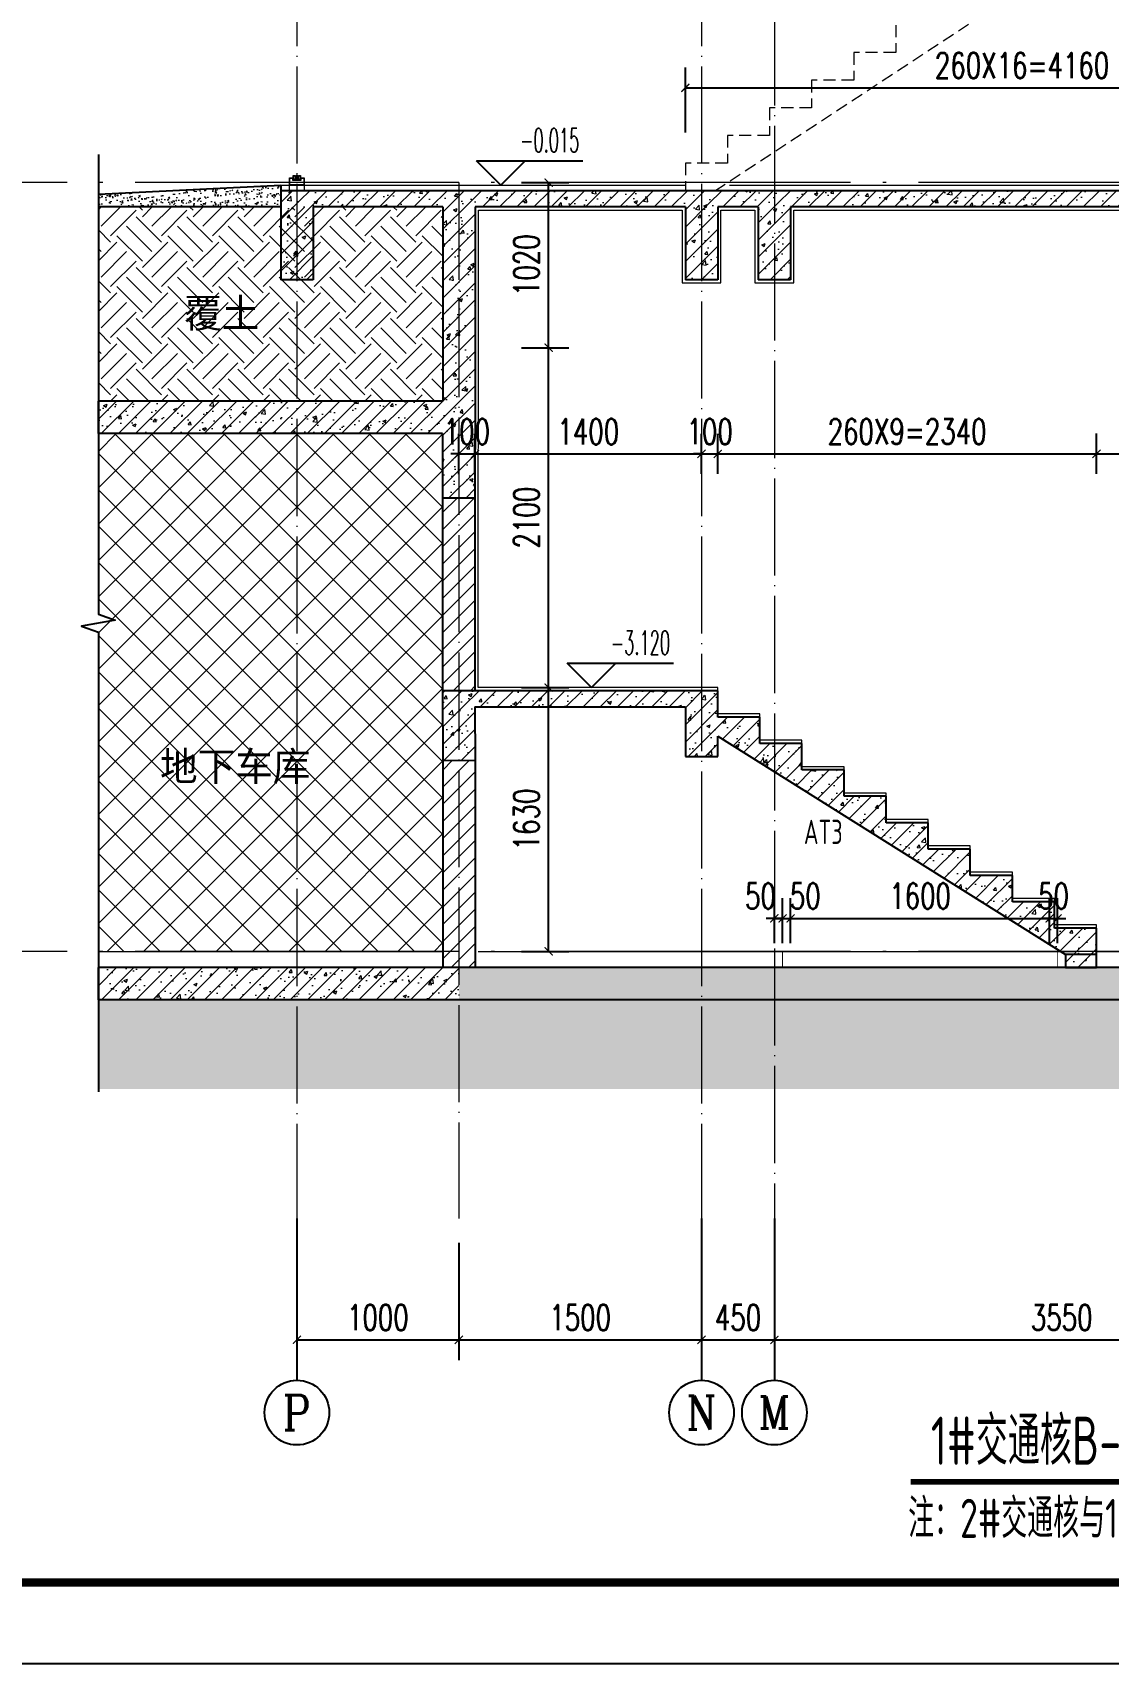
# Model space of a CAD drawing. Extents: x -812054 to 22247, y -644080 to 1003627.
# Drawn here: x -136584 to -129937, y -196170 to -186094 of the extents above; entities that cross this region are included whole.
import ezdxf
from ezdxf.enums import TextEntityAlignment as Align

# ---------------------------------------------------------------- set-up
doc = ezdxf.new("R2010")
doc.units = 0
doc.header["$LTSCALE"] = 1000
for name, pattern in [('#P_--_20B1_001_t3$0$DASH', [0.35, 0.25, -0.1]), ('DOTE', [2.42, 2, -0.2, 0.02, -0.2]), ('HIDDEN', [0.375, 0.25, -0.125])]:
    doc.linetypes.add(name, pattern=pattern)
doc.layers.get('0').update_dxf_attribs({"linetype": 'CONTINUOUS'})
doc.layers.get('DEFPOINTS').update_dxf_attribs({"linetype": 'CONTINUOUS'})
for name, color, linetype in [('-TK', 7, 'CONTINUOUS'), ('A-AXIS_TEXT', 7, 'CONTINUOUS'), ('AXIS', 3, 'CONTINUOUS'), ('DIM_ELEV', 3, 'CONTINUOUS'), ('DIM_SYMB', 3, 'CONTINUOUS'), ('PUB_TEXT', 2, 'CONTINUOUS'), ('TEXT', 2, 'CONTINUOUS'), ('WALL', 5, 'CONTINUOUS'), ('人防集水坑', 11, 'CONTINUOUS'), ('尺寸标注', 86, 'CONTINUOUS'), ('看线', 251, 'CONTINUOUS')]:
    doc.layers.add(name, color=color, linetype=linetype)
for name, color, linetype, lineweight in [('AXIS_TEXT', 7, 'CONTINUOUS', 20), ('DOTE', 19, 'DOTE', 9), ('PUB_HATCH', 8, 'CONTINUOUS', 9), ('S_WINDOW', 144, 'CONTINUOUS', 15), ('STAIR', 2, 'CONTINUOUS', 18), ('内粉刷', 37, 'CONTINUOUS', 9), ('填充', 251, 'CONTINUOUS', 5), ('细细', 250, 'CONTINUOUS', 0)]:
    doc.layers.add(name, color=color, linetype=linetype, lineweight=lineweight)
doc.styles.add('_TCH_AXIS', font='COMPLEX', dxfattribs={"bigfont": 'GBCBIG'})
doc.styles.add('_TCH_DIM', font='SIMPLEX.shx', dxfattribs={"width": 0.7, "bigfont": 'GBCBIG.shx'})
doc.styles.add('_TCH_DIM_T3', font='SIMPLEX', dxfattribs={"width": 0.705882, "bigfont": 'GBCBIG'})
doc.styles.add('COMPLEX', font='COMPLEX')
doc.styles.add('TSSD_REIN', font='tssdeng.shx', dxfattribs={"width": 0.7, "height": 300, "bigfont": 'tssdchn.shx'})
doc.dimstyles.new('_TCH_ARCH&&50', dxfattribs={"dimtxt": 157.5, "dimasz": 50, "dimexe": 125, "dimexo": 150, "dimgap": 58.75, "dimtad": 1, "dimdec": 0, "dimzin": 0, "dimdsep": 46, "dimtxsty": '_TCH_DIM_T3', "dimblk": 'ARCHTICK', "dimcen": 0.09, "dimclrt": 7, "dimazin": 0, "dimtfac": 1, "dimtdec": 0, "dimtix": 1, "dimtmove": 2, "dimatfit": 3, "dimldrblk": 'ARCHTICK', "dimfxl": 1, "dimtolj": 1, "dimtzin": 0, "dimarcsym": 0})
pattern_1 = [(315, (-1139415.587, -716587.9356), (-1.767766953, -1.767766953), []), (315, (-1139414.4084, -716587.9356), (-1.767766953, -1.767766953), [])]
pattern_2 = [(45, (-275314.47, -94592.38), (-53.03301, 53.03301), []), (50, (-275314.47, -94592.38), (215.17805, -18.82564), [22.5, -247.5]), (355, (-275314.47, -94592.38), (-41.6254, 225.65764), [18, -198]), (100.4514, (-275296.54, -94593.95), (173.55281, 206.83186), [19.12206, -210.34263]), (46.1842, (-275314.47, -94532.38), (320.1723, -49.6557), [33.75, -371.25]), (96.6356, (-275287.8, -94536.52), (280.3988, 292.23536), [28.6831, -315.5139]), (351.1842, (-275314.47, -94532.38), (280.3986, 292.2356), [27, -297]), (21, (-275284.47, -94547.38), (179.07212, -120.78567), [22.5, -247.5]), (326, (-275284.47, -94547.38), (72.9946, 217.545), [18, -198]), (71.4514, (-275269.55, -94557.45), (252.0668, 96.75915), [19.12206, -210.34263]), (37.5, (-275314.47, -94592.38), (3.647957, 99.868156), [0, -195.6, 0, -201, 0, -198.75]), (7.5, (-275314.47, -94592.38), (78.92086, 118.323514), [0, -114.6, 0, -191.1, 0, -75.75]), (327.5, (-275381.37, -94592.38), (160.14673, -6.76646), [0, -75, 0, -234, 0, -310.5]), (317.5, (-275411.37, -94592.38), (174.95585, 30.0315), [0, -97.5, 0, -155.4, 0, -220.5])]
pattern_3 = [(45, (-275314.47, -94538.53), (-53.03303, 53.03303), [])]

# ---------------------------------------------------------------- blocks, each defined once
blk = doc.blocks.new('A1')
blk.add_lwpolyline([(0, 59400), (0, 0), (84100, 0), (84100, 59400)], close=True)
at = {"const_width": 100}
blk.add_lwpolyline([(2500, 58400), (2500, 1000), (83100, 1000), (83100, 58400)], close=True, dxfattribs=at)
blk = doc.blocks.new('_ArchTick')
at = {"color": 0, "linetype": 'ByBlock', "const_width": 0.15}
blk.add_lwpolyline([(-0.5, -0.5), (0.5, 0.5)], dxfattribs=at)
blk = doc.blocks.new('*D1166')
at = {"layer": 'DEFPOINTS', "color": 0, "transparency": 16777216}
for p in [(-131951, -191567), (-132001, -191871), (-131951, -191871)]:
    blk.add_point(p, dxfattribs=at)
at = {"layer": '尺寸标注', "color": 0, "lineweight": -2, "transparency": 16777216}
for p, q in [((-132001, -191721), (-132001, -191442)), ((-131951, -191721), (-131951, -191442)), ((-132001, -191567), (-132051, -191567)), ((-132001, -191567), (-131951, -191567)), ((-131951, -191567), (-131901, -191567))]:
    blk.add_line(p, q, dxfattribs=at)
at = {"layer": '尺寸标注', "color": 0, "lineweight": -2, "transparency": 16777216, "xscale": 50, "yscale": 50, "zscale": 50}
blk.add_blockref('_ArchTick', (-132001, -191567), dxfattribs=at)
at = {"layer": '尺寸标注', "color": 0, "lineweight": -2, "transparency": 16777216, "xscale": 50, "yscale": 50, "zscale": 50, "rotation": 180}
blk.add_blockref('_ArchTick', (-131951, -191567), dxfattribs=at)
at = {"layer": '尺寸标注', "color": 7, "transparency": 16777216, "insert": (-132087, -191429), "char_height": 157.5, "attachment_point": 5, "style": '_TCH_DIM_T3'}
blk.add_mtext('\\A1;50', dxfattribs=at)
blk = doc.blocks.new('*D1167')
at = {"layer": 'DEFPOINTS', "color": 0, "transparency": 16777216}
for p in [(-131901, -191567), (-131951, -191871), (-131901, -191871)]:
    blk.add_point(p, dxfattribs=at)
at = {"layer": '尺寸标注', "color": 0, "lineweight": -2, "transparency": 16777216}
for p, q in [((-131951, -191721), (-131951, -191442)), ((-131901, -191721), (-131901, -191442)), ((-131951, -191567), (-132001, -191567)), ((-131951, -191567), (-131901, -191567)), ((-131901, -191567), (-131851, -191567))]:
    blk.add_line(p, q, dxfattribs=at)
at = {"layer": '尺寸标注', "color": 0, "lineweight": -2, "transparency": 16777216, "xscale": 50, "yscale": 50, "zscale": 50}
blk.add_blockref('_ArchTick', (-131951, -191567), dxfattribs=at)
at = {"layer": '尺寸标注', "color": 0, "lineweight": -2, "transparency": 16777216, "xscale": 50, "yscale": 50, "zscale": 50, "rotation": 180}
blk.add_blockref('_ArchTick', (-131901, -191567), dxfattribs=at)
at = {"layer": '尺寸标注', "color": 7, "transparency": 16777216, "insert": (-131810, -191429), "char_height": 157.5, "attachment_point": 5, "style": '_TCH_DIM_T3'}
blk.add_mtext('\\A1;50', dxfattribs=at)
blk = doc.blocks.new('*D1168')
at = {"layer": 'DEFPOINTS', "color": 0, "transparency": 16777216}
for p in [(-130301, -191567), (-131901, -191871), (-130301, -191871)]:
    blk.add_point(p, dxfattribs=at)
at = {"layer": '尺寸标注', "color": 0, "lineweight": -2, "transparency": 16777216}
for p, q in [((-131901, -191721), (-131901, -191442)), ((-130301, -191721), (-130301, -191442)), ((-131901, -191567), (-130301, -191567))]:
    blk.add_line(p, q, dxfattribs=at)
at = {"layer": '尺寸标注', "color": 0, "lineweight": -2, "transparency": 16777216, "xscale": 50, "yscale": 50, "zscale": 50, "rotation": 180}
blk.add_blockref('_ArchTick', (-131901, -191567), dxfattribs=at)
at = {"layer": '尺寸标注', "color": 0, "lineweight": -2, "transparency": 16777216, "xscale": 50, "yscale": 50, "zscale": 50}
blk.add_blockref('_ArchTick', (-130301, -191567), dxfattribs=at)
at = {"layer": '尺寸标注', "color": 7, "transparency": 16777216, "insert": (-131101, -191429), "char_height": 157.5, "attachment_point": 5, "style": '_TCH_DIM_T3'}
blk.add_mtext('\\A1;1600', dxfattribs=at)
blk = doc.blocks.new('*D1169')
at = {"layer": 'DEFPOINTS', "color": 0, "transparency": 16777216}
for p in [(-130251, -191567), (-130301, -191871), (-130251, -191871)]:
    blk.add_point(p, dxfattribs=at)
at = {"layer": '尺寸标注', "color": 0, "lineweight": -2, "transparency": 16777216}
for p, q in [((-130301, -191721), (-130301, -191442)), ((-130251, -191721), (-130251, -191442)), ((-130301, -191567), (-130351, -191567)), ((-130301, -191567), (-130251, -191567)), ((-130251, -191567), (-130201, -191567))]:
    blk.add_line(p, q, dxfattribs=at)
at = {"layer": '尺寸标注', "color": 0, "lineweight": -2, "transparency": 16777216, "xscale": 50, "yscale": 50, "zscale": 50}
blk.add_blockref('_ArchTick', (-130301, -191567), dxfattribs=at)
at = {"layer": '尺寸标注', "color": 0, "lineweight": -2, "transparency": 16777216, "xscale": 50, "yscale": 50, "zscale": 50, "rotation": 180}
blk.add_blockref('_ArchTick', (-130251, -191567), dxfattribs=at)
at = {"layer": '尺寸标注', "color": 7, "transparency": 16777216, "insert": (-130276, -191429), "char_height": 157.5, "attachment_point": 5, "style": '_TCH_DIM_T3'}
blk.add_mtext('\\A1;50', dxfattribs=at)
blk = doc.blocks.new('*D1197')
at = {"layer": 'DEFPOINTS', "color": 0, "transparency": 16777216}
for p in [(-128551, -188696), (-130011, -188971), (-128551, -188970)]:
    blk.add_point(p, dxfattribs=at)
at = {"layer": '尺寸标注', "color": 0, "lineweight": -2, "transparency": 16777216}
for p, q in [((-130011, -188821), (-130011, -188571)), ((-128551, -188820), (-128551, -188571)), ((-130011, -188696), (-128551, -188696))]:
    blk.add_line(p, q, dxfattribs=at)
at = {"layer": '尺寸标注', "color": 0, "lineweight": -2, "transparency": 16777216, "xscale": 50, "yscale": 50, "zscale": 50}
for p, rotation in [((-130011, -188696), 180.0121022878804), ((-128551, -188696), 0.01210228788040397)]:
    blk.add_blockref('_ArchTick', p, dxfattribs=dict(at, rotation=rotation))
at = {"layer": '尺寸标注', "color": 7, "transparency": 16777216, "insert": (-129281, -188559), "char_height": 157.5, "attachment_point": 5, "rotation": 0.0121, "style": '_TCH_DIM_T3'}
blk.add_mtext('\\A1;1460', dxfattribs=at)
blk = doc.blocks.new('*D1198')
at = {"layer": 'DEFPOINTS', "color": 0, "transparency": 16777216}
for p in [(-130011, -188696), (-132351, -188971), (-130011, -188971)]:
    blk.add_point(p, dxfattribs=at)
at = {"layer": '尺寸标注', "color": 0, "lineweight": -2, "transparency": 16777216}
for p, q in [((-132351, -188821), (-132351, -188572)), ((-130011, -188821), (-130011, -188571)), ((-132351, -188697), (-130011, -188696))]:
    blk.add_line(p, q, dxfattribs=at)
at = {"layer": '尺寸标注', "color": 0, "lineweight": -2, "transparency": 16777216, "xscale": 50, "yscale": 50, "zscale": 50}
for p, rotation in [((-132351, -188697), 180.0121022878805), ((-130011, -188696), 0.01210228788051847)]:
    blk.add_blockref('_ArchTick', p, dxfattribs=dict(at, rotation=rotation))
at = {"layer": '尺寸标注', "color": 7, "transparency": 16777216, "insert": (-131181, -188559), "char_height": 157.5, "attachment_point": 5, "rotation": 0.0121, "style": '_TCH_DIM_T3'}
blk.add_mtext('\\A1;260X9=2340', dxfattribs=at)
blk = doc.blocks.new('*D1199')
at = {"layer": 'DEFPOINTS', "color": 0, "transparency": 16777216}
for p in [(-132351, -188697), (-132451, -188971), (-132351, -188971)]:
    blk.add_point(p, dxfattribs=at)
at = {"layer": '尺寸标注', "color": 0, "lineweight": -2, "transparency": 16777216}
for p, q in [((-132451, -188821), (-132451, -188572)), ((-132351, -188821), (-132351, -188572)), ((-132451, -188697), (-132501, -188697)), ((-132451, -188697), (-132351, -188697)), ((-132351, -188697), (-132301, -188697))]:
    blk.add_line(p, q, dxfattribs=at)
at = {"layer": '尺寸标注', "color": 0, "lineweight": -2, "transparency": 16777216, "xscale": 50, "yscale": 50, "zscale": 50}
for p, rotation in [((-132451, -188697), 0.01210228786945322), ((-132351, -188697), 180.0121022878695)]:
    blk.add_blockref('_ArchTick', p, dxfattribs=dict(at, rotation=rotation))
at = {"layer": '尺寸标注', "color": 7, "transparency": 16777216, "insert": (-132401, -188559), "char_height": 157.5, "attachment_point": 5, "rotation": 0.0121, "style": '_TCH_DIM_T3'}
blk.add_mtext('\\A1;100', dxfattribs=at)
blk = doc.blocks.new('*D1200')
at = {"layer": 'DEFPOINTS', "color": 0, "transparency": 16777216}
for p in [(-132451, -188697), (-133851, -188972), (-132451, -188971)]:
    blk.add_point(p, dxfattribs=at)
at = {"layer": '尺寸标注', "color": 0, "lineweight": -2, "transparency": 16777216}
for p, q in [((-133851, -188822), (-133851, -188572)), ((-132451, -188821), (-132451, -188572)), ((-133851, -188697), (-132451, -188697))]:
    blk.add_line(p, q, dxfattribs=at)
at = {"layer": '尺寸标注', "color": 0, "lineweight": -2, "transparency": 16777216, "xscale": 50, "yscale": 50, "zscale": 50}
for p, rotation in [((-133851, -188697), 180.01210228788), ((-132451, -188697), 0.01210228787994597)]:
    blk.add_blockref('_ArchTick', p, dxfattribs=dict(at, rotation=rotation))
at = {"layer": '尺寸标注', "color": 7, "transparency": 16777216, "insert": (-133151, -188560), "char_height": 157.5, "attachment_point": 5, "rotation": 0.0121, "style": '_TCH_DIM_T3'}
blk.add_mtext('\\A1;1400', dxfattribs=at)
blk = doc.blocks.new('*D1201')
at = {"layer": 'DEFPOINTS', "color": 0, "transparency": 16777216}
for p in [(-133851, -188697), (-133951, -188972), (-133851, -188972)]:
    blk.add_point(p, dxfattribs=at)
at = {"layer": '尺寸标注', "color": 0, "lineweight": -2, "transparency": 16777216}
for p, q in [((-133951, -188822), (-133951, -188572)), ((-133851, -188822), (-133851, -188572)), ((-133951, -188697), (-134001, -188697)), ((-133951, -188697), (-133851, -188697)), ((-133851, -188697), (-133801, -188697))]:
    blk.add_line(p, q, dxfattribs=at)
at = {"layer": '尺寸标注', "color": 0, "lineweight": -2, "transparency": 16777216, "xscale": 50, "yscale": 50, "zscale": 50}
for p, rotation in [((-133951, -188697), 0.01210228786705514), ((-133851, -188697), 180.012102287867)]:
    blk.add_blockref('_ArchTick', p, dxfattribs=dict(at, rotation=rotation))
at = {"layer": '尺寸标注', "color": 7, "transparency": 16777216, "insert": (-133901, -188560), "char_height": 157.5, "attachment_point": 5, "rotation": 0.0121, "style": '_TCH_DIM_T3'}
blk.add_mtext('\\A1;100', dxfattribs=at)
blk = doc.blocks.new('*D1202')
at = {"layer": 'DEFPOINTS', "color": 0, "transparency": 16777216}
for p in [(-133714, -187021), (-133396, -187021), (-133714, -188041)]:
    blk.add_point(p, dxfattribs=at)
at = {"layer": '尺寸标注', "color": 0, "lineweight": -2, "transparency": 16777216}
for p, q in [((-133564, -187021), (-133271, -187021)), ((-133396, -188041), (-133396, -187021)), ((-133564, -188041), (-133271, -188041))]:
    blk.add_line(p, q, dxfattribs=at)
at = {"layer": '尺寸标注', "color": 0, "lineweight": -2, "transparency": 16777216, "xscale": 50, "yscale": 50, "zscale": 50}
for p, rotation in [((-133396, -187021), 90), ((-133396, -188041), 270)]:
    blk.add_blockref('_ArchTick', p, dxfattribs=dict(at, rotation=rotation))
at = {"layer": '尺寸标注', "color": 7, "transparency": 16777216, "insert": (-133533, -187531), "char_height": 157.5, "attachment_point": 5, "rotation": 90, "style": '_TCH_DIM_T3'}
blk.add_mtext('\\A1;1020', dxfattribs=at)
blk = doc.blocks.new('*D1203')
at = {"layer": 'DEFPOINTS', "color": 0, "transparency": 16777216}
for p in [(-133714, -188041), (-133396, -188041), (-133714, -190141)]:
    blk.add_point(p, dxfattribs=at)
at = {"layer": '尺寸标注', "color": 0, "lineweight": -2, "transparency": 16777216}
for p, q in [((-133564, -188041), (-133271, -188041)), ((-133396, -190141), (-133396, -188041)), ((-133564, -190141), (-133271, -190141))]:
    blk.add_line(p, q, dxfattribs=at)
at = {"layer": '尺寸标注', "color": 0, "lineweight": -2, "transparency": 16777216, "xscale": 50, "yscale": 50, "zscale": 50}
for p, rotation in [((-133396, -188041), 90), ((-133396, -190141), 270)]:
    blk.add_blockref('_ArchTick', p, dxfattribs=dict(at, rotation=rotation))
at = {"layer": '尺寸标注', "color": 7, "transparency": 16777216, "insert": (-133533, -189091), "char_height": 157.5, "attachment_point": 5, "rotation": 90, "style": '_TCH_DIM_T3'}
blk.add_mtext('\\A1;2100', dxfattribs=at)
blk = doc.blocks.new('*D1204')
at = {"layer": 'DEFPOINTS', "color": 0, "transparency": 16777216}
for p in [(-133714, -190141), (-133396, -190141), (-133714, -191771)]:
    blk.add_point(p, dxfattribs=at)
at = {"layer": '尺寸标注', "color": 0, "lineweight": -2, "transparency": 16777216}
for p, q in [((-133564, -190141), (-133271, -190141)), ((-133396, -191771), (-133396, -190141)), ((-133564, -191771), (-133271, -191771))]:
    blk.add_line(p, q, dxfattribs=at)
at = {"layer": '尺寸标注', "color": 0, "lineweight": -2, "transparency": 16777216, "xscale": 50, "yscale": 50, "zscale": 50}
for p, rotation in [((-133396, -190141), 90), ((-133396, -191771), 270)]:
    blk.add_blockref('_ArchTick', p, dxfattribs=dict(at, rotation=rotation))
at = {"layer": '尺寸标注', "color": 7, "transparency": 16777216, "insert": (-133533, -190956), "char_height": 157.5, "attachment_point": 5, "rotation": 90, "style": '_TCH_DIM_T3'}
blk.add_mtext('\\A1;1630', dxfattribs=at)
blk = doc.blocks.new('*D1216')
at = {"layer": 'AXIS', "color": 0, "lineweight": -2, "transparency": 16777216}
for p, q in [((-132001, -193571), (-132001, -194296)), ((-128451, -193571), (-128451, -194296)), ((-132001, -194171), (-128451, -194171))]:
    blk.add_line(p, q, dxfattribs=at)
at = {"layer": 'DEFPOINTS', "color": 0, "transparency": 16777216}
for p in [(-132001, -193421), (-128451, -193421), (-128451, -194171)]:
    blk.add_point(p, dxfattribs=at)
at = {"layer": 'AXIS', "color": 0, "lineweight": -2, "transparency": 16777216, "xscale": 50, "yscale": 50, "zscale": 50, "rotation": 180}
blk.add_blockref('_ArchTick', (-132001, -194171), dxfattribs=at)
at = {"layer": 'AXIS', "color": 0, "lineweight": -2, "transparency": 16777216, "xscale": 50, "yscale": 50, "zscale": 50}
blk.add_blockref('_ArchTick', (-128451, -194171), dxfattribs=at)
at = {"layer": 'AXIS', "color": 7, "transparency": 16777216, "insert": (-130226, -194033), "char_height": 157.5, "attachment_point": 5, "style": '_TCH_DIM_T3'}
blk.add_mtext('\\A1;3550', dxfattribs=at)
blk = doc.blocks.new('*D1217')
at = {"layer": 'AXIS', "color": 0, "lineweight": -2, "transparency": 16777216}
for p, q in [((-132451, -193571), (-132451, -194296)), ((-132001, -193571), (-132001, -194296)), ((-132451, -194171), (-132001, -194171))]:
    blk.add_line(p, q, dxfattribs=at)
at = {"layer": 'DEFPOINTS', "color": 0, "transparency": 16777216}
for p in [(-132451, -193421), (-132001, -193421), (-132001, -194171)]:
    blk.add_point(p, dxfattribs=at)
at = {"layer": 'AXIS', "color": 0, "lineweight": -2, "transparency": 16777216, "xscale": 50, "yscale": 50, "zscale": 50, "rotation": 180}
blk.add_blockref('_ArchTick', (-132451, -194171), dxfattribs=at)
at = {"layer": 'AXIS', "color": 0, "lineweight": -2, "transparency": 16777216, "xscale": 50, "yscale": 50, "zscale": 50}
blk.add_blockref('_ArchTick', (-132001, -194171), dxfattribs=at)
at = {"layer": 'AXIS', "color": 7, "transparency": 16777216, "insert": (-132226, -194033), "char_height": 157.5, "attachment_point": 5, "style": '_TCH_DIM_T3'}
blk.add_mtext('\\A1;450', dxfattribs=at)
blk = doc.blocks.new('*D1218')
at = {"layer": 'AXIS', "color": 0, "lineweight": -2, "transparency": 16777216}
for p, q in [((-133951, -193571), (-133951, -194296)), ((-132451, -193571), (-132451, -194296)), ((-133951, -194171), (-132451, -194171))]:
    blk.add_line(p, q, dxfattribs=at)
at = {"layer": 'DEFPOINTS', "color": 0, "transparency": 16777216}
for p in [(-133951, -193421), (-132451, -193421), (-132451, -194171)]:
    blk.add_point(p, dxfattribs=at)
at = {"layer": 'AXIS', "color": 0, "lineweight": -2, "transparency": 16777216, "xscale": 50, "yscale": 50, "zscale": 50, "rotation": 180}
blk.add_blockref('_ArchTick', (-133951, -194171), dxfattribs=at)
at = {"layer": 'AXIS', "color": 0, "lineweight": -2, "transparency": 16777216, "xscale": 50, "yscale": 50, "zscale": 50}
blk.add_blockref('_ArchTick', (-132451, -194171), dxfattribs=at)
at = {"layer": 'AXIS', "color": 7, "transparency": 16777216, "insert": (-133201, -194033), "char_height": 157.5, "attachment_point": 5, "style": '_TCH_DIM_T3'}
blk.add_mtext('\\A1;1500', dxfattribs=at)
blk = doc.blocks.new('*D1219')
at = {"layer": 'AXIS', "color": 0, "lineweight": -2, "transparency": 16777216}
for p, q in [((-134951, -193571), (-134951, -194296)), ((-133951, -193571), (-133951, -194296)), ((-134951, -194171), (-133951, -194171))]:
    blk.add_line(p, q, dxfattribs=at)
at = {"layer": 'DEFPOINTS', "color": 0, "transparency": 16777216}
for p in [(-134951, -193421), (-133951, -193421), (-133951, -194171)]:
    blk.add_point(p, dxfattribs=at)
at = {"layer": 'AXIS', "color": 0, "lineweight": -2, "transparency": 16777216, "xscale": 50, "yscale": 50, "zscale": 50, "rotation": 180}
blk.add_blockref('_ArchTick', (-134951, -194171), dxfattribs=at)
at = {"layer": 'AXIS', "color": 0, "lineweight": -2, "transparency": 16777216, "xscale": 50, "yscale": 50, "zscale": 50}
blk.add_blockref('_ArchTick', (-133951, -194171), dxfattribs=at)
at = {"layer": 'AXIS', "color": 7, "transparency": 16777216, "insert": (-134451, -194033), "char_height": 157.5, "attachment_point": 5, "style": '_TCH_DIM_T3'}
blk.add_mtext('\\A1;1000', dxfattribs=at)
blk = doc.blocks.new('*D1222')
at = {"layer": 'DEFPOINTS', "color": 0, "transparency": 16777216}
for p in [(-128391, -186435), (-132551, -186862), (-128391, -186862)]:
    blk.add_point(p, dxfattribs=at)
at = {"layer": '尺寸标注', "color": 0, "lineweight": -2, "transparency": 16777216}
for p, q in [((-132551, -186712), (-132551, -186310)), ((-128391, -186712), (-128391, -186310)), ((-132551, -186435), (-128391, -186435))]:
    blk.add_line(p, q, dxfattribs=at)
at = {"layer": '尺寸标注', "color": 0, "lineweight": -2, "transparency": 16777216, "xscale": 50, "yscale": 50, "zscale": 50, "rotation": 180}
blk.add_blockref('_ArchTick', (-132551, -186435), dxfattribs=at)
at = {"layer": '尺寸标注', "color": 0, "lineweight": -2, "transparency": 16777216, "xscale": 50, "yscale": 50, "zscale": 50}
blk.add_blockref('_ArchTick', (-128391, -186435), dxfattribs=at)
at = {"layer": '尺寸标注', "color": 7, "transparency": 16777216, "insert": (-130471, -186297), "char_height": 157.5, "attachment_point": 5, "style": '_TCH_DIM_T3'}
blk.add_mtext('\\A1;260X16=4160', dxfattribs=at)
blk = doc.blocks.new('_AXISO')
blk.add_circle((0, 0), 0.5)
at = {"layer": 'A-AXIS_TEXT', "style": 'COMPLEX', "width": 1.041667}
blk.add_attdef('A', text='', height=0.56, dxfattribs=at).set_placement((-0.25, -0.28), (0.25, -0.28), align=Align.FIT)

msp = doc.modelspace()

# ---------------------------------------------------------------- hatches: boundary and pattern name
at = {"layer": 'PUB_HATCH'}
h = msp.add_hatch(dxfattribs=at)
h.set_pattern_fill('钢筋混凝土', color=256, scale=30, style=0)
h.set_pattern_definition(pattern_2)
h.paths.add_polyline_path([(-134850.34, -187170.8), (-135050.16, -187070.8), (-135051.14, -187620.62), (-134851.14, -187620.98)])
h = msp.add_hatch(dxfattribs=at)
h.set_pattern_fill('钢筋混凝土', color=256, scale=30, style=0)
h.set_pattern_definition(pattern_2)
h.paths.add_polyline_path([(-133949.71, -187137.46), (-133949.66, -187070.8), (-135050.16, -187070.8), (-134850.34, -187170.8), (-134049.73, -187170.8)])
h = msp.add_hatch(dxfattribs=at)
h.set_pattern_fill('钢筋混凝土', color=256, scale=30, style=0)
h.set_pattern_definition(pattern_2)
h.paths.add_polyline_path([(-132451.15, -187137.46), (-132451.15, -187070.8), (-133949.66, -187070.8), (-133949.71, -187137.46), (-133849.73, -187170.8), (-132551.14, -187170.8)])
h = msp.add_hatch(dxfattribs=at)
h.set_pattern_fill('钢筋混凝土', color=256, scale=30, style=0)
h.set_pattern_definition(pattern_2)
h.paths.add_polyline_path([(-132001.14, -187137.46), (-132001.14, -187070.8), (-132451.15, -187070.8), (-132451.15, -187137.46), (-132351.14, -187170.8), (-132101.14, -187170.8)])
h = msp.add_hatch(dxfattribs=at)
h.set_pattern_fill('钢筋混凝土', color=256, scale=30, style=0)
h.set_pattern_definition(pattern_2)
h.paths.add_polyline_path([(-127951.09, -187137.46), (-127951.09, -187070.8), (-132001.14, -187070.8), (-132001.14, -187137.46), (-131901.14, -187170.8), (-128051.09, -187170.8)])
h = msp.add_hatch(dxfattribs=at)
h.set_pattern_fill('钢筋混凝土', color=256, scale=30, style=0)
h.set_pattern_definition(pattern_2)
h.paths.add_polyline_path([(-133949.71, -187137.46), (-134049.73, -187170.8), (-134050.54, -188370.8), (-133983.92, -188437.49), (-133850.54, -188370.87), (-133849.73, -187170.8)])
h = msp.add_hatch(dxfattribs=at)
h.set_pattern_fill('钢筋混凝土', color=256, scale=30, style=0)
h.set_pattern_definition(pattern_2)
h.paths.add_polyline_path([(-132451.15, -187137.46), (-132551.14, -187170.8), (-132551.14, -187620.8), (-132351.14, -187620.8), (-132351.14, -187170.8)])
h = msp.add_hatch(dxfattribs=at)
h.set_pattern_fill('钢筋混凝土', color=256, scale=30, style=0)
h.set_pattern_definition(pattern_2)
h.paths.add_polyline_path([(-132001.14, -187137.46), (-132101.14, -187170.8), (-132101.14, -187620.73), (-131901.14, -187620.73), (-131901.14, -187170.8)])
h = msp.add_hatch(dxfattribs=at)
h.set_pattern_fill('钢筋混凝土', color=256, scale=30, style=0)
h.set_pattern_definition(pattern_2)
h.paths.add_polyline_path([(-133983.92, -188437.49), (-134050.54, -188370.8), (-136178.16, -188370.8), (-136178.16, -188570.8), (-134050.68, -188570.8)])
h = msp.add_hatch(dxfattribs=at)
h.set_pattern_fill('钢筋混凝土', color=256, scale=30, style=0)
h.set_pattern_definition(pattern_2)
h.paths.add_polyline_path([(-133983.92, -188437.49), (-134050.68, -188570.8), (-134050.95, -188970.66), (-133850.95, -188970.79), (-133850.54, -188370.87)])
h = msp.add_hatch(dxfattribs=at)
h.set_pattern_fill('普通砖', color=256, scale=30, style=0)
h.set_pattern_definition(pattern_3)
h.paths.add_polyline_path([(-133951.14, -190160.8), (-133851.14, -190160.8), (-133850.95, -188970.85), (-134050.95, -188970.82), (-134051.14, -190160.78)])
h = msp.add_hatch(dxfattribs=at)
h.set_pattern_fill('钢筋混凝土', color=256, scale=30, style=0)
h.set_pattern_definition(pattern_2)
h.paths.add_polyline_path([(-133850.97, -190260.8), (-133951.14, -190260.83), (-133951.14, -190160.8), (-134051.14, -190160.97), (-134050.4, -190592.68), (-133850.4, -190592.34)])
h = msp.add_hatch(dxfattribs=at)
h.set_pattern_fill('钢筋混凝土', color=256, scale=30, style=0)
h.set_pattern_definition(pattern_2)
h.paths.add_polyline_path([(-133951.14, -190160.8), (-133851.14, -190160.8), (-133851.14, -190160.63)])
h = msp.add_hatch(dxfattribs=at)
h.set_pattern_fill('钢筋混凝土', color=256, scale=30, style=0)
h.set_pattern_definition(pattern_2)
h.paths.add_polyline_path([(-133951.14, -190160.8), (-133951.14, -190260.83), (-132550.78, -190260.34), (-132550.78, -190566.34), (-132350.78, -190566.8), (-132350.78, -190441.82), (-130201.58, -191789.21), (-130201.58, -191870.8), (-130010.78, -191870.8), (-130010.78, -191627.8), (-130270.78, -191627.8), (-130270.78, -191464.8), (-130530.78, -191464.8), (-130530.78, -191301.8), (-130790.78, -191301.8), (-130790.78, -191138.8), (-131050.78, -191138.8), (-131050.78, -190975.8), (-131310.78, -190975.8), (-131310.78, -190812.8), (-131570.78, -190812.8), (-131570.78, -190649.8), (-131830.78, -190649.8), (-131830.78, -190486.8), (-132090.78, -190486.8), (-132090.78, -190323.8), (-132350.78, -190323.8), (-132350.78, -190160.8)])
h = msp.add_hatch(dxfattribs=at)
h.set_pattern_fill('普通砖', color=256, scale=30, style=0)
h.set_pattern_definition(pattern_3)
h.paths.add_polyline_path([(-133850.29, -190592.38), (-134050.29, -190592.47), (-134049.76, -191870.8), (-133849.76, -191870.8)])
h = msp.add_hatch(dxfattribs=at)
h.set_pattern_fill('钢筋混凝土', color=256, scale=30, style=0)
h.set_pattern_definition(pattern_2)
h.paths.add_polyline_path([(-133949.76, -192070.8), (-133949.76, -191870.8), (-136178.16, -191870.8), (-136178.16, -192070.8)])
h = msp.add_hatch(dxfattribs=at)
h.set_pattern_fill('钢筋混凝土', color=256, scale=30, style=0)
h.set_pattern_definition(pattern_2)
h.paths.add_polyline_path([(-126451.14, -192070.8), (-126251.14, -191870.8), (-133949.76, -191870.8), (-133949.76, -192070.8)])
at = {"layer": '填充'}
h = msp.add_hatch(dxfattribs=at)
h.set_pattern_fill('AR-CONC', color=256, scale=50, style=0)
h.set_pattern_definition([(50, (-14722649.14, -5542928.52), (91.0923345, -7.96954277), [9.525, -104.775]), (355, (-14722649.14, -5542928.52), (-17.621413, 95.52832144), [7.62, -83.82]), (100.451, (-14722641.55, -5542929.18), (73.47125083, 87.5583439), [8.095, -89.045]), (46.1842, (-14722649.14, -5542903.12), (135.53952045, -21.021164), [14.2875, -157.1625]), (96.6356, (-14722637.85, -5542904.87), (118.7021172, 123.712778), [12.1425, -133.5675]), (351.184, (-14722649.14, -5542903.12), (118.7023029, 123.7125589), [11.43, -125.73]), (21, (-14722636.44, -5542909.47), (75.8074399, -51.13275926), [9.525, -104.775]), (326, (-14722636.44, -5542909.47), (30.9010142, 92.09398306), [7.62, -83.82]), (71.4514, (-14722630.12, -5542913.73), (106.7082454, 40.96142886), [8.095, -89.045]), (37.5, (-14722649.14, -5542928.517), (1.544301625, 42.277519437), [0, -82.804, 0, -85.09, 0, -84.1375]), (7.5, (-14722649.14, -5542928.517), (33.40983126, 50.09028741), [0, -48.514, 0, -80.899, 0, -32.0675]), (327.5, (-14722677.462, -5542928.517), (67.79529758, -2.864372), [0, -31.75, 0, -99.06, 0, -131.445]), (317.5, (-14722690.16, -5542928.517), (74.0645907, 12.71324552), [0, -41.275, 0, -65.786, 0, -93.345])])
h.paths.add_polyline_path([(-136178.16, -187092.11), (-136178.16, -187170.43), (-135051.13, -187170.43), (-135051.13, -187036)])
h = msp.add_hatch(dxfattribs=at)
h.set_pattern_fill('EARTH', color=250, scale=70, angle=45, style=0)
h.set_pattern_definition([(45, (-933504.47, -573635.06), (0, 314.308964), [222.25, -222.25]), (45, (-933563.4, -573576.13), (0, 314.308964), [222.25, -222.25]), (45, (-933622.34, -573517.2), (0, 314.308964), [222.25, -222.25]), (135, (-933622.34, -573477.9), (-314.308964, 0), [222.25, -222.25]), (135, (-933563.4, -573418.97), (-314.308964, 0), [222.25, -222.25]), (135, (-933504.47, -573360.04), (-314.308964, 0), [222.25, -222.25])])
edge = h.paths.add_edge_path()
edge.add_line((-136178.16, -187170.81), (-136178.16, -188364.09))
edge.add_line((-136178.16, -188364.09), (-134050.54, -188364.24))
edge.add_line((-134050.13, -188367.46), (-134050.14, -187174.14))
edge.add_line((-134050.14, -187174.14), (-136178.16, -187170.81))
h = msp.add_hatch(dxfattribs=at)
h.set_pattern_fill('ANSI37', color=196, scale=100, style=0)
h.set_pattern_definition([(45, (-1421484.02, -696521.58), (-112.253202, 112.253202), []), (135, (-1421484.02, -696521.58), (-112.253202, -112.253202), [])])
edge = h.paths.add_edge_path()
edge.add_line((-135935.48, -188570.8), (-136178.18, -188570.8))
edge.add_line((-136178.18, -188570.8), (-136178.2, -191770.8))
edge.add_line((-136178.2, -191770.8), (-134150.23, -191770.8))
edge.add_line((-134050.89, -191770.55), (-134050.89, -188570.54))
edge.add_line((-134050.89, -188570.54), (-135935.48, -188570.8))
h = msp.add_hatch(dxfattribs=at)
h.set_pattern_fill('EARTH', color=250, scale=50, angle=45, style=0)
h.set_pattern_definition([(45, (-289873.17, -54986.73), (0, 224.5064), [158.75, -158.75]), (45, (-289915.27, -54944.63), (0, 224.5064), [158.75, -158.75]), (45, (-289957.36, -54902.54), (0, 224.5064), [158.75, -158.75]), (135, (-289957.36, -54874.47), (-224.5064, 0), [158.75, -158.75]), (135, (-289915.27, -54832.38), (-224.5064, 0), [158.75, -158.75]), (135, (-289873.17, -54790.28), (-224.5064, 0), [158.75, -158.75])])
h.paths.add_polyline_path([(-136178.16, -192620.7), (-136178.16, -192070.44), (-126451.14, -192070.44), (-126451.14, -192620.7)])
at = {"layer": '细细'}
h = msp.add_hatch(dxfattribs=at)
h.set_pattern_fill('金属', color=256, style=0)
h.set_pattern_definition(pattern_1)
h.paths.add_polyline_path([(-134906.19, -186990.99), (-134926.19, -186990.99), (-134926.19, -187004.5), (-134976.19, -187004.5), (-134976.19, -186990.99), (-134996.19, -186990.99), (-134996.19, -187035.99), (-134906.19, -187035.99)])
h.paths.add_polyline_path([(-134924.19, -187006.5), (-134924.19, -186992.99), (-134908.19, -186992.99), (-134908.19, -187033.99), (-134994.19, -187033.99), (-134994.19, -186992.99), (-134978.19, -186992.99), (-134978.19, -187006.5)], flags=16)
h = msp.add_hatch(dxfattribs=at)
h.set_pattern_fill('金属', color=256, style=0)
h.set_pattern_definition(pattern_1)
h.paths.add_polyline_path([(-134973.69, -187002.5), (-134973.69, -186977.5), (-134961.69, -186977.5), (-134961.69, -186987.5), (-134940.69, -186987.5), (-134940.69, -186977.5), (-134928.69, -186977.5), (-134928.69, -187002.5)])
h.paths.add_polyline_path([(-134930.69, -187000.5), (-134930.69, -186979.5), (-134938.69, -186979.5), (-134938.69, -186989.5), (-134963.69, -186989.5), (-134963.69, -186979.5), (-134971.69, -186979.5), (-134971.69, -187000.5)], flags=16)
h = msp.add_hatch(color=256, dxfattribs=at)
edge = h.paths.add_edge_path()
edge.add_line((-134946.69, -186987.5), (-134946.69, -186975.5))
edge.add_arc((-134951.19, -186967.2), 9.44, 241.517547, 298.482453, ccw=False)
edge.add_line((-134955.69, -186975.5), (-134955.69, -186987.5))
edge.add_arc((-134951.19, -186995.79), 9.44, 61.517547, 118.482453, ccw=False)

# ---------------------------------------------------------------- linework, layer by layer
at = {"layer": 'AXIS'}
for p, q in [((-134951.14, -193420.8), (-134951.14, -194420.8)), ((-132451.14, -193420.8), (-132451.14, -194420.8)), ((-132001.14, -193420.8), (-132001.14, -194420.8))]:
    msp.add_line(p, q, dxfattribs=at)
at = {"layer": 'DIM_ELEV', "color": 6}
for p, q in [((-133691.47, -187035.9), (-133841.47, -186885.9)), ((-133841.47, -186885.9), (-133185.47, -186885.9)), ((-133691.47, -187035.9), (-133541.47, -186885.9)), ((-133131.09, -190140.8), (-133281.09, -189990.8)), ((-133281.09, -189990.8), (-132625.09, -189990.8)), ((-133131.09, -190140.8), (-132981.09, -189990.8))]:
    msp.add_line(p, q, dxfattribs=at)
at = {"layer": 'DIM_SYMB'}
msp.add_lwpolyline([(-136178.16, -186846.49), (-136178.16, -189686.78), (-136073.16, -189725), (-136283.16, -189762.03), (-136178.16, -189799.28), (-136178.16, -192639.58)], dxfattribs=at)
at = {"layer": 'DIM_SYMB', "const_width": 35}
msp.add_lwpolyline([(-131158.37, -195048.86), (-128333.74, -195048.86)], dxfattribs=at)
at = {"layer": 'DOTE', "linetype": 'DOTE', "ltscale": 0.3}
for p, q in [((-132001.16, -168520.8), (-132001.14, -193420.8)), ((-134951.14, -181220.8), (-134951.14, -193420.8)), ((-132451.14, -181220.8), (-132451.14, -193420.8)), ((-133951.14, -187020.8), (-133951.14, -193420.8))]:
    msp.add_line(p, q, dxfattribs=at)
at = {"layer": 'DOTE', "linetype": 'DOTE'}
for p, q in [((-121851.1, -187020.8), (-137328.16, -187020.8)), ((-121851.1, -191770.8), (-137328.16, -191770.8))]:
    msp.add_line(p, q, dxfattribs=at)
at = {"layer": 'S_WINDOW'}
for points in [[(-134996.19, -187035.99), (-134996.19, -186990.99), (-134976.19, -186990.99), (-134976.19, -187004.5), (-134926.19, -187004.5), (-134926.19, -186990.99), (-134906.19, -186990.99), (-134906.19, -187035.99)], [(-134994.19, -187033.99), (-134994.19, -186992.99), (-134978.19, -186992.99), (-134978.19, -187006.5), (-134924.19, -187006.5), (-134924.19, -186992.99), (-134908.19, -186992.99), (-134908.19, -187033.99)], [(-134973.69, -187002.5), (-134973.69, -186977.5), (-134961.69, -186977.5), (-134961.69, -186987.5), (-134940.69, -186987.5), (-134940.69, -186977.5), (-134928.69, -186977.5), (-134928.69, -187002.5)], [(-134971.69, -187000.5), (-134971.69, -186979.5), (-134963.69, -186979.5), (-134963.69, -186989.5), (-134938.69, -186989.5), (-134938.69, -186979.5), (-134930.69, -186979.5), (-134930.69, -187000.5)], [(-134996.2, -187036), (-134906.17, -187036), (-134906.18, -187070.8), (-134996.2, -187070.8)]]:
    msp.add_lwpolyline(points, close=True, dxfattribs=at)
at = {"layer": 'STAIR', "linetype": 'HIDDEN', "ltscale": 0.3}
msp.add_line((-132368.82, -187070.8), (-128101.21, -184270.79), dxfattribs=at)
msp.add_lwpolyline([(-131251.09, -186047.26), (-131251.09, -186217.85), (-131511.09, -186217.85), (-131511.09, -186388.43), (-131771.09, -186388.43), (-131771.09, -186559.02), (-132031.09, -186559.02), (-132031.09, -186729.61), (-132291.09, -186729.61), (-132291.09, -186900.2), (-132551.09, -186900.2), (-132551.09, -187070.79)], dxfattribs=at)
at = {"layer": 'WALL'}
for p, q in [((-135050.16, -187070.8), (-135051.14, -187620.62)), ((-133949.66, -187070.8), (-135050.16, -187070.8)), ((-132451.15, -187070.8), (-133949.66, -187070.8)), ((-132001.14, -187070.8), (-132451.15, -187070.8)), ((-127951.09, -187070.8), (-132001.14, -187070.8)), ((-134850.34, -187170.8), (-134851.14, -187620.98)), ((-134049.73, -187170.8), (-134850.34, -187170.8)), ((-134049.73, -187170.8), (-134050.54, -188370.8)), ((-133849.73, -187170.8), (-133850.54, -188370.87)), ((-132551.14, -187170.8), (-133849.73, -187170.8)), ((-132551.14, -187170.8), (-132551.14, -187620.8)), ((-132351.14, -187170.8), (-132351.14, -187620.8)), ((-132101.14, -187170.8), (-132351.14, -187170.8)), ((-132101.14, -187170.8), (-132101.14, -187620.73)), ((-131901.14, -187170.8), (-131901.14, -187620.73)), ((-128051.09, -187170.8), (-131901.14, -187170.8)), ((-134851.14, -187620.98), (-135051.14, -187620.62)), ((-132351.14, -187620.8), (-132551.14, -187620.8)), ((-131901.14, -187620.73), (-132101.14, -187620.73)), ((-134050.54, -188370.8), (-136178.16, -188370.8)), ((-136178.16, -188570.8), (-136178.16, -188370.8)), ((-133850.54, -188370.87), (-133850.95, -188970.79)), ((-134050.68, -188570.8), (-136178.16, -188570.8)), ((-134050.68, -188570.8), (-134050.95, -188970.66)), ((-134050.95, -188970.82), (-134051.14, -190160.78)), ((-133850.95, -188970.79), (-134050.95, -188970.66)), ((-133850.95, -188970.85), (-133851.14, -190160.8)), ((-133951.14, -190160.8), (-134051.14, -190160.97)), ((-134051.14, -190160.97), (-134050.4, -190592.68)), ((-133851.14, -190160.63), (-133951.14, -190160.8)), ((-133851.14, -190160.63), (-133851.14, -190160.8)), ((-132350.78, -190160.8), (-133851.14, -190160.8)), ((-132350.78, -190323.8), (-132350.78, -190160.8)), ((-133850.97, -190260.8), (-132550.78, -190260.34)), ((-133850.97, -190260.8), (-133850.4, -190592.34)), ((-132550.78, -190260.34), (-132550.78, -190566.34)), ((-132090.78, -190323.8), (-132350.78, -190323.8)), ((-132090.78, -190486.8), (-132090.78, -190323.8)), ((-132350.78, -190566.8), (-132350.78, -190441.82)), ((-132350.78, -190441.82), (-130201.58, -191789.21)), ((-131830.78, -190486.8), (-132090.78, -190486.8)), ((-131830.78, -190649.8), (-131830.78, -190486.8)), ((-133850.4, -190592.34), (-134050.4, -190592.68)), ((-134050.29, -190592.47), (-134049.76, -191870.8)), ((-133850.29, -190592.38), (-133849.76, -191870.8)), ((-132550.78, -190566.34), (-132350.78, -190566.8)), ((-131570.78, -190649.8), (-131830.78, -190649.8)), ((-131570.78, -190812.8), (-131570.78, -190649.8)), ((-131310.78, -190812.8), (-131570.78, -190812.8)), ((-131310.78, -190975.8), (-131310.78, -190812.8)), ((-131050.78, -190975.8), (-131310.78, -190975.8)), ((-131050.78, -191138.8), (-131050.78, -190975.8)), ((-130790.78, -191138.8), (-131050.78, -191138.8)), ((-130790.78, -191301.8), (-130790.78, -191138.8)), ((-130530.78, -191301.8), (-130790.78, -191301.8)), ((-130530.78, -191464.8), (-130530.78, -191301.8)), ((-130270.78, -191464.8), (-130530.78, -191464.8)), ((-130270.78, -191627.8), (-130270.78, -191464.8)), ((-130010.78, -191627.8), (-130270.78, -191627.8)), ((-130010.78, -191870.8), (-130010.78, -191627.8)), ((-130201.58, -191789.21), (-130201.58, -191870.8)), ((-130010.78, -191790.8), (-130201.58, -191790.8)), ((-133949.76, -191870.8), (-136178.16, -191870.8)), ((-136178.16, -192070.8), (-136178.16, -191870.8)), ((-126251.14, -191870.8), (-133949.76, -191870.8)), ((-130201.58, -191870.8), (-130010.78, -191870.8)), ((-133949.76, -192070.8), (-136178.16, -192070.8)), ((-126451.14, -192070.8), (-133949.76, -192070.8))]:
    msp.add_line(p, q, dxfattribs=at)
at = {"layer": '人防集水坑', "color": 3, "linetype": '#P_--_20B1_001_t3$0$DASH', "ltscale": 0.5, "const_width": 5}
msp.add_lwpolyline([(-131951.14, -191770.8), (-130251.14, -191770.8), (-130251.14, -191870.8), (-131951.14, -191870.8)], close=True, dxfattribs=at)
at = {"layer": '内粉刷'}
for p, q in [((-135051.13, -187036), (-132551.09, -187035.79)), ((-132279.01, -187035.8), (-126471.14, -187035.8)), ((-136178.16, -191770.8), (-134050.23, -191770.8)), ((-133830.52, -191770.8), (-130149.56, -191770.8)), ((-130010.78, -191770.8), (-126471.14, -191770.8))]:
    msp.add_line(p, q, dxfattribs=at)
for points in [[(-133830.59, -190140.8), (-133830.23, -187190.8), (-132571.14, -187190.8), (-132571.14, -187640.8), (-132331.14, -187640.8), (-132331.14, -187190.8), (-132121.14, -187190.8)], [(-132121.14, -187190.8), (-132121.14, -187640.73), (-131881.14, -187640.73), (-131881.14, -187190.8)], [(-131881.14, -187190.8), (-128571.15, -187190.8), (-128571.14, -189690.8), (-128496.19, -189690.8)], [(-130010.78, -191770.8), (-130010.78, -191607.8), (-130270.78, -191607.8), (-130270.78, -191444.8), (-130530.78, -191444.8), (-130530.78, -191281.8), (-130790.78, -191281.8), (-130790.78, -191118.8), (-131050.78, -191118.8), (-131050.78, -190955.8), (-131310.78, -190955.8), (-131310.78, -190792.8), (-131570.78, -190792.8), (-131570.78, -190629.8), (-131830.78, -190629.8), (-131830.78, -190466.8), (-132090.78, -190466.8), (-132090.78, -190303.8), (-132350.78, -190303.8), (-132350.78, -190140.8), (-133830.59, -190140.8)]]:
    msp.add_lwpolyline(points, dxfattribs=at)
at = {"layer": '看线', "color": 32}
for p, q in [((-136178.16, -187092.11), (-135051.13, -187036)), ((-135051.13, -187036), (-135051.13, -187120.76)), ((-135051.13, -187036), (-135051.13, -187120.76)), ((-135051.13, -187170.43), (-136178.16, -187170.43))]:
    msp.add_line(p, q, dxfattribs=at)
at = {"layer": '细细'}
msp.add_lwpolyline([(-134946.69, -186987.5), (-134946.69, -186975.5, -0.25380465), (-134955.69, -186975.5), (-134955.69, -186987.5, -0.25380465)], format="xyb", close=True, dxfattribs=at)

# ---------------------------------------------------------------- block references
at = {"layer": '-TK', "xscale": 0.5, "yscale": 0.5, "zscale": 0.5}
msp.add_blockref('A1', (-159676.1, -196170.18), dxfattribs=at)
at = {"layer": 'AXIS'}
ref = msp.add_blockref('_AXISO', (-134951.14, -194620.8), dxfattribs=dict(at, xscale=400, yscale=400, zscale=400))
ref.add_attrib('A', 'P', dxfattribs={"layer": 'AXIS_TEXT', "height": 217.63, "style": '_TCH_AXIS'}).set_placement((-135039.23, -194729.61), (-134863.05, -194729.61), align=Align.FIT)
ref = msp.add_blockref('_AXISO', (-132451.14, -194620.8), dxfattribs=dict(at, xscale=400, yscale=400, zscale=400))
ref.add_attrib('A', 'N', dxfattribs={"layer": 'AXIS_TEXT', "height": 207.63, "style": '_TCH_AXIS'}).set_placement((-132545.07, -194724.61), (-132357.21, -194724.61), align=Align.FIT)
ref = msp.add_blockref('_AXISO', (-132001.14, -194620.8), dxfattribs=dict(at, xscale=400, yscale=400, zscale=400))
ref.add_attrib('A', 'M', dxfattribs={"layer": 'AXIS_TEXT', "height": 197.99, "style": '_TCH_AXIS'}).set_placement((-132100.14, -194719.79), (-131902.15, -194719.79), align=Align.FIT)

# ---------------------------------------------------------------- texts
at = {"layer": 'PUB_TEXT', "color": 6, "style": '_TCH_DIM', "width": 0.494118}
for s, p in [('-0.015', (-133571.47, -186833.4)), ('-3.120', (-133011.09, -189938.3))]:
    msp.add_text(s, height=148.75, dxfattribs=at).set_placement(p)
at = {"layer": 'PUB_TEXT'}
for s, p in [('覆土', (-135648.68, -187916.49)), ('地下车库', (-135797.09, -190716.49))]:
    msp.add_text(s, height=178.723, dxfattribs=at).set_placement(p)
at = {"layer": 'PUB_TEXT', "style": 'TSSD_REIN', "width": 0.7}
msp.add_text('1#交通核B-B剖面图', height=297.5, dxfattribs=at).set_placement((-131034.23, -194943.21))
at = {"layer": 'PUB_TEXT', "color": 1, "style": 'TSSD_REIN', "width": 0.7}
msp.add_text('注：2#交通核与1#交通核为镜像关系。', height=241.1348, dxfattribs=at).set_placement((-131174.51, -195394.44))
at = {"layer": 'TEXT', "color": 230, "style": 'TSSD_REIN', "width": 0.7}
msp.add_text('AT3', height=150, dxfattribs=at).set_placement((-131698.78, -191107.58), align=Align.CENTER)

# ---------------------------------------------------------------- dimensions: what is measured, and where the dimension line sits
at = {"layer": 'AXIS'}
for p1, p2, picture, middle in [((-134951.14, -193420.8), (-133951.14, -193420.8), '*D1219', (-134451.14, -194033.3)), ((-133951.14, -193420.8), (-132451.14, -193420.8), '*D1218', (-133201.14, -194033.3)), ((-132451.14, -193420.8), (-132001.14, -193420.8), '*D1217', (-132226.14, -194033.3)), ((-132001.14, -193420.8), (-128451.14, -193420.8), '*D1216', (-130226.14, -194033.3))]:
    dim = msp.add_aligned_dim(p1=p1, p2=p2, distance=-750, dimstyle='_TCH_ARCH&&50', dxfattribs=at)
    dim.commit()
    dim.dimension.update_dxf_attribs({"geometry": picture, "text_midpoint": middle})
at = {"layer": '尺寸标注', "color": 106}
for p1, p2, distance, text, picture, middle in [((-132551.14, -186862.27), (-128391.09, -186862.28), 427.67, '260X16=4160', '*D1222', (-130471.12, -186297.11)), ((-132350.93, -188971.29), (-130011.23, -188970.8), 274.35, '260X9=2340', '*D1198', (-131181.17, -188559.2))]:
    dim = msp.add_aligned_dim(p1=p1, p2=p2, distance=distance, text=text, dimstyle='_TCH_ARCH&&50', dxfattribs=at)
    dim.commit()
    dim.dimension.update_dxf_attribs({"geometry": picture, "text_midpoint": middle})
for p1, p2, distance, picture, middle in [((-133714.5, -188040.8), (-133714.5, -187020.8), -318.93, '*D1202', (-133533.07, -187530.8)), ((-133714.5, -190140.8), (-133714.5, -188040.8), -318.93, '*D1203', (-133533.07, -189090.8)), ((-133950.81, -188971.63), (-133850.77, -188971.61), 274.35, '*D1201', (-133900.88, -188559.77)), ((-133850.77, -188971.61), (-132451.14, -188971.31), 274.35, '*D1200', (-133151.04, -188559.61)), ((-132451.14, -188971.31), (-132350.93, -188971.29), 274.35, '*D1199', (-132401.12, -188559.45)), ((-130011.23, -188970.8), (-128550.79, -188970.49), 274.35, '*D1197', (-129281.1, -188558.8)), ((-133714.5, -191770.8), (-133714.5, -190140.8), -318.93, '*D1204', (-133533.07, -190955.8)), ((-131901.14, -191870.8), (-130301.14, -191870.8), 303.96, '*D1168', (-131101.14, -191429.34)), ((-130301.14, -191870.8), (-130251.14, -191870.8), 303.96, '*D1169', (-130276.14, -191429.34))]:
    dim = msp.add_aligned_dim(p1=p1, p2=p2, distance=distance, dimstyle='_TCH_ARCH&&50', dxfattribs=at)
    dim.commit()
    dim.dimension.update_dxf_attribs({"geometry": picture, "text_midpoint": middle})
for base, p1, p2, picture, middle in [((-131951.14, -191566.84), (-132001.14, -191870.8), (-131951.14, -191870.8), '*D1166', (-132087.48, -191429.34)), ((-131901.14, -191566.84), (-131951.14, -191870.8), (-131901.14, -191870.8), '*D1167', (-131810.08, -191429.34))]:
    dim = msp.add_linear_dim(base=base, p1=p1, p2=p2, angle=0, dimstyle='_TCH_ARCH&&50', dxfattribs=at)
    dim.commit()
    dim.dimension.update_dxf_attribs({"geometry": picture, "text_midpoint": middle, "dimtype": 161})

doc.saveas('drawing.dxf')
